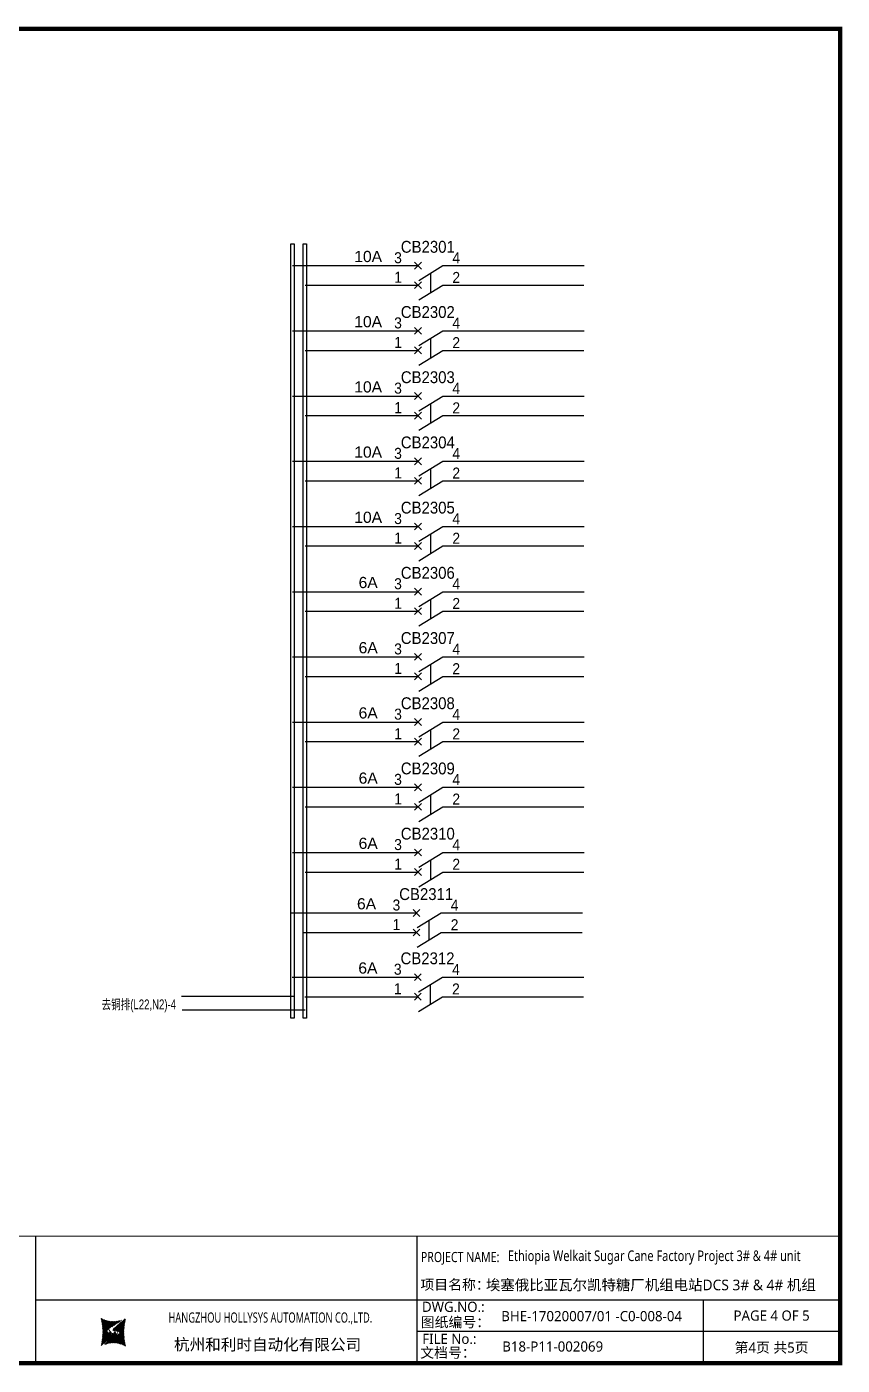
# Model space of a CAD drawing. Extents: x 81437 to 204847, y -54597 to -29444.
# Drawn here: x 108675 to 110601, y -45833 to -42672 of the extents above; entities that cross this region are included whole.
import ezdxf
from ezdxf.enums import TextEntityAlignment as Align
from ezdxf.lldxf.tags import DXFTag

# ---------------------------------------------------------------- set-up
doc = ezdxf.new("R2010")
doc.units = 0
doc.header["$LTSCALE"] = 100
doc.header["$MEASUREMENT"] = 0
for name, color, linetype in [('t', 1, 'Continuous'), ('标准图框及表格', 7, 'Continuous'), ('空气开关', 7, 'Continuous')]:
    doc.layers.add(name, color=color, linetype=linetype)
doc.styles.add('HZ', font='arial.ttf', dxfattribs={"width": 0.7})
doc.styles.get("Standard").update_dxf_attribs({"font": ''})
doc.styles.add('微软雅黑', font='')
doc.styles.get('Standard').set_extended_font_data('SimSun')
doc.styles.get('微软雅黑').set_extended_font_data('Microsoft YaHei')
tags = doc.linetypes.add('CENTER', pattern=[2, 1.25, -0.25, 0.25, -0.25]).pattern_tags.tags
tags[10:11] = [DXFTag(74, 4), DXFTag(75, 0), DXFTag(340, '0'), DXFTag(46, 1.0), DXFTag(50, 0.0), DXFTag(44, 0.0), DXFTag(45, 0.0)]
tags[8:9] = [DXFTag(74, 4), DXFTag(75, 0), DXFTag(340, '0'), DXFTag(46, 1.0), DXFTag(50, 0.0), DXFTag(44, 0.0), DXFTag(45, 0.0)]
tags[6:7] = [DXFTag(74, 4), DXFTag(75, 0), DXFTag(340, '0'), DXFTag(46, 1.0), DXFTag(50, 0.0), DXFTag(44, 0.0), DXFTag(45, 0.0)]
tags[4:5] = [DXFTag(74, 4), DXFTag(75, 0), DXFTag(340, '0'), DXFTag(46, 1.0), DXFTag(50, 0.0), DXFTag(44, 0.0), DXFTag(45, 0.0)]
pattern_1 = [(45, (-6.162819773475348, -58.86246267448996), (-0.736262898216564, 0.7362628982165641), [])]

# ---------------------------------------------------------------- blocks, each defined once
blk = doc.blocks.new('供电端子')
at = {"style": 'HZ', "width": 0.7}
blk.add_attdef('供电端子', (0, 0), '', height=17, dxfattribs=at)
blk = doc.blocks.new('图框')
at = {"layer": '标准图框及表格'}
h = blk.add_hatch(dxfattribs=at)
h.set_pattern_fill('ANSI31', color=5, scale=8.329863809039892, style=0)
h.set_pattern_definition(pattern_1)
edge = h.paths.add_edge_path()
edge.add_arc((2393.094436262916, -3057.016314091056), 55.18534773488954, 238.1092081981581, 291.6531626184834)
edge.add_line((2413.457117633552, -3108.307481089123), (2382.362679957259, -3129.105284474292))
edge.add_arc((2232.744557938924, -3137.191253253037), 135.3602868968974, 346.3915348661821, 374.2500326978034)
edge.add_line((2364.304773850054, -3169.039594784347), (2391.343418124445, -3146.7148906974))
edge.add_line((2385.17637942767, -3139.143911424919), (2389.981166822123, -3139.761302572286))
edge.add_spline(control_points=[(2391.307199095063, -3146.750097628447), (2392.196661605914, -3145.885543305817), (2393.808172678844, -3144.319160410171), (2393.706362376579, -3140.114756849009), (2391.263680388605, -3139.875266105763), (2389.959101290711, -3139.747359722689)], knot_values=[0, 0, 0, 0, 6.844331067525468, 12.40042740766005, 18.76924275352248, 18.76924275352248, 18.76924275352248, 18.76924275352248], weights=[1, 1, 1, 1, 1, 1], degree=3, periodic=0)
edge.add_spline(control_points=[(2382.352543285211, -3129.127895979397), (2381.626555155563, -3129.73152025812), (2380.315378592357, -3130.821700626719), (2379.381276507607, -3132.24510027398), (2378.964379386169, -3132.880374753903)], knot_values=[0, 0, 0, 0, 5.253673658024614, 9.488438564008057, 9.488438564008057, 9.488438564008057, 9.488438564008057], weights=[1, 1, 1, 1, 1], degree=3, periodic=0)
edge.add_spline(control_points=[(2380.109845815059, -3131.144179531064), (2379.558651433159, -3131.767985770505), (2378.469607692277, -3133.249177120419), (2378.75000888206, -3136.59141356358), (2381.696031569307, -3138.758015293683), (2384.022624161043, -3139.007997601494), (2385.15175362843, -3139.129317677358)], knot_values=[10.66597461496156, 10.66597461496156, 10.66597461496156, 10.66597461496156, 18.97770399508879, 28.89455822145742, 41.119553648298, 52.64692538081317, 52.64692538081317, 52.64692538081317, 52.64692538081317], weights=[1, 1, 1, 1, 1, 1, 1], degree=3, periodic=0)
h = blk.add_hatch(dxfattribs=at)
h.set_pattern_fill('ANSI31', color=3, scale=8.329863809039892, style=0)
h.set_pattern_definition(pattern_1)
edge = h.paths.add_edge_path()
edge.add_line((2396.306912351669, -3134.638821765021), (2401.543221691929, -3135.303048767099))
edge.add_spline(control_points=[(2394.881673431148, -3127.632408877759), (2393.992210920092, -3128.496963200258), (2392.380699847337, -3130.063346096064), (2392.482510149457, -3134.26774965708), (2394.925192137576, -3134.507240400384), (2396.229771235499, -3134.635146783385)], knot_values=[0, 0, 0, 0, 6.844331067526932, 12.40042740766158, 18.76924275352342, 18.76924275352342, 18.76924275352342, 18.76924275352342], weights=[1, 1, 1, 1, 1, 1], degree=3, periodic=0)
edge.add_line((2421.884098676157, -3105.342911721815), (2394.845454401773, -3127.667615808762))
edge.add_spline(control_points=[(2406.462349776273, -3142.781070641064), (2406.85282482484, -3142.285248106444), (2407.700959278394, -3140.915136680455), (2407.438863643569, -3137.791092942495), (2404.4928409567, -3135.624491212552), (2402.166248364556, -3135.374508904741), (2401.037118897577, -3135.253188828716)], knot_values=[12.65408913243743, 12.65408913243743, 12.65408913243743, 12.65408913243743, 18.97770399508879, 28.89455822145742, 41.119553648298, 52.64692538081317, 52.64692538081317, 52.64692538081317, 52.64692538081317], weights=[1, 1, 1, 1, 1, 1, 1], degree=3, periodic=0)
edge.add_line((2405.463463917236, -3143.838156073773), (2406.618423075823, -3142.594514654259))
edge.add_line((2403.858524028219, -3145.261600863971), (2405.463463917236, -3143.838156073904))
edge.add_line((2372.73175489228, -3166.075025417009), (2403.826192568573, -3145.277222031841))
edge.add_arc((2393.094436262916, -3217.366192415033), 55.18534773488965, 58.10920819815809, 111.6531626184834)
edge.add_arc((2553.444314586908, -3137.191253253037), 135.360286896897, 166.3915348661823, 194.2500326978024)
at = {"color": 7}
for p, q in [((2209.47921527367, -2910.443887418679), (2209.47921527367, -3210.443887418679)), ((3109.47921527367, -2910.443887418679), (3109.47921527367, -3210.443887418679)), ((2209.47921527367, -3060.443887418679), (3109.47921527367, -3060.443887418679)), ((3109.47921527367, -3060.443887418679), (4109.47921527367, -3060.443887418679)), ((3785.62275226965, -3060.443887418679), (3785.62275226965, -3210.443887418679)), ((4109.47921527367, -3135.443887418679), (3109.47921527367, -3135.443887418679))]:
    blk.add_line(p, q, dxfattribs=at)
at = {"color": 7, "const_width": 3}
blk.add_lwpolyline([(4109.47921527367, -2910.443887418679), (-6.162819773475348, -2910.443887418679)], dxfattribs=at)
at = {"layer": 't', "color": 7, "const_width": 9.61519705431492}
blk.add_lwpolyline([(4109.47921527367, -3210.443887418679), (4109.47921527367, -58.86246267448996), (-6.162819773475348, -58.86246267448996), (-6.162819773475348, -3210.443887418679)], close=True, dxfattribs=at)
at = {"color": 7, "linetype": 'CENTER', "style": '微软雅黑'}
for s, height, p in [('项目名称：', 24, (3118.237888517288, -3036.94681899895)), ('图纸编号：', 24, (3119.058468482224, -3125.527001057468)), ('杭州和利时自动化有限公司', 27, (2536.38633266712, -3179.976961063531)), ('文档号：', 24, (3117.869572934458, -3197.591179766443))]:
    blk.add_text(s, height=height, dxfattribs=at).set_placement(p)
at = {"color": 7, "style": '微软雅黑', "flags": 8}
for tag, p, height in [('DWG.NAME:', (1375.473639447489, -2969.2419877869), 25), ('DWG.NO.:', (3122.023352488108, -3089.264933317976), 24), ('图纸编号', (3309.199899152482, -3111.267140832559), 24), ('FILENO.:', (3122.509725826509, -3164.966587124836), 24), ('文档号', (3311.563545755656, -3182.994948628203), 24)]:
    blk.add_attdef(tag, p, '', height=height, dxfattribs=at)
at = {"color": 7, "style": '微软雅黑', "width": 0.8, "flags": 8}
for tag, p, height in [('PROJECTNAME:', (3119.317365890063, -2971.670387076527), 24), ('PROJECT_NAME', (3324.743137664682, -2969.191656158461), 25)]:
    blk.add_attdef(tag, p, '', height=height, dxfattribs=at)
at = {"color": 7, "style": '微软雅黑', "flags": 8}
for tag, height, width, p in [('RENLIU', 24, 0.7, (692.0254873090671, -3009.243060483925)), ('SHUFENWANG', 24, 0.7, (879.6254712981536, -3009.243060483925)), ('FANGHOU', 24, 0.7, (1063.567935676903, -3009.243060483925)), ('DANDANLI', 24, 0.7, (1243.852880445316, -3009.243060483925)), ('#10STATIONONTROLCABINETCOVER', 30, 0.6, (1771.737284051596, -3076.044837234568)), ('HANGZHOUHOLLYSYSAUTOMATIONCO.,LTD.', 24, 0.7, (2763.919484516009, -3104.577265918681))]:
    blk.add_attdef(tag, text='', height=height, dxfattribs=dict(at, width=width)).set_placement(p, align=Align.MIDDLE)
for tag, p in [('图纸名称:', (1371.649552043295, -3024.785799731683)), ('项目名称', (3272.897224152879, -3045.626842364768))]:
    blk.add_attdef(tag, text='', height=25, dxfattribs=at).set_placement(p, align=Align.BOTTOM_LEFT)
at = {"color": 7, "flags": 8}
blk.add_attdef('A', text='', height=23, dxfattribs=at).set_placement((53.73638948711596, -3033.744016823508), align=Align.MIDDLE)
at = {"color": 7, "style": '微软雅黑', "flags": 8}
for tag, height, p in [('设计时间', 23, (207.7030023673433, -3033.744016823508)), ('刘仁', 23, (692.0254873090671, -3061.050838701933)), ('王姝芬', 23, (879.6254712981536, -3061.050838701933)), ('侯方', 23, (1063.567935676903, -3061.050838701933)), ('李丹丹', 23, (1243.852880445316, -3061.050838701933)), ('PAGEXOFX', 24, (3947.55098377166, -3097.943887418679)), ('REV.', 24, (53.21983990701119, -3121.911417548025)), ('DATE', 24, (202.7449719716897, -3121.911417548025)), ('DESCRIPTION', 24, (445.5564698352027, -3121.911417548025)), ('PREPARED', 24, (692.0254873090671, -3121.911417548025)), ('CHECKED', 24, (879.625471298139, -3121.911417548025)), ('SIGNED', 24, (1063.567935676889, -3121.911417548025)), ('APPROVED', 24, (1243.852880445316, -3121.911417548025)), ('图纸名称', 30, (1771.737284051596, -3153.557526718527)), ('第几页共几页', 24, (3947.55098377166, -3172.943887418679))]:
    blk.add_attdef(tag, text='', height=height, dxfattribs=at).set_placement(p, align=Align.MIDDLE)
at = {"layer": '标准图框及表格', "color": 5, "style": 'HZ'}
for s, p in [('pgqh', (2367.722055843864, -3118.539690870716)), ('hollilas', (2367.889081852576, -3144.830947292762))]:
    blk.add_text(s, height=5.205656721233694, dxfattribs=at).set_placement(p)
at = {"layer": '标准图框及表格', "color": 3, "style": 'HZ'}
for s, height, p in [('auto', 8.676094535389492, (2394.744307490306, -3133.062499086471)), ('hollysys', 4.338047267694746, (2396.375285240625, -3158.593924068552))]:
    blk.add_text(s, height=height, dxfattribs=at).set_placement(p)

msp = doc.modelspace()

# ---------------------------------------------------------------- linework, layer by layer
at = {"color": 43}
for p, q in [((109302.4551235972, -43235.82657951512), (109599.1197372265, -43235.82657951512)), ((109657.6734685376, -43235.82657951512), (109991.3689306839, -43235.82657951512)), ((109302.4551235972, -43389.82657951512), (109599.1197372265, -43389.82657951512)), ((109657.6734685376, -43389.82657951512), (109991.3689306839, -43389.82657951512)), ((109302.4551235972, -43543.82657951512), (109599.1197372265, -43543.82657951512)), ((109657.6734685376, -43543.82657951512), (109991.3689306839, -43543.82657951512)), ((109302.4551235972, -43697.82657951512), (109599.1197372265, -43697.82657951512)), ((109657.6734685376, -43697.82657951512), (109991.3689306839, -43697.82657951512)), ((109302.4551235972, -43851.82657951512), (109599.1197372265, -43851.82657951512)), ((109657.6734685376, -43851.82657951512), (109991.3689306839, -43851.82657951512)), ((109302.4551235972, -44005.82657951512), (109599.1197372265, -44005.82657951512)), ((109657.6734685376, -44005.82657951512), (109991.3689306839, -44005.82657951512)), ((109302.4551235972, -44159.82657951512), (109599.1197372265, -44159.82657951512)), ((109657.6734685376, -44159.82657951512), (109991.3689306839, -44159.82657951512)), ((109302.4551235972, -44313.82657951512), (109599.1197372265, -44313.82657951512)), ((109657.6734685376, -44313.82657951512), (109991.3689306839, -44313.82657951512)), ((109302.4551235972, -44467.82657951512), (109599.1197372265, -44467.82657951512)), ((109657.6734685376, -44467.82657951512), (109991.3689306839, -44467.82657951512)), ((109302.4551235972, -44621.82657951512), (109599.1197372265, -44621.82657951512)), ((109657.6734685376, -44621.82657951512), (109991.3689306839, -44621.82657951512)), ((109298.6051235973, -44764.59600123267), (109595.2697372265, -44764.59600123267)), ((109653.8234685377, -44764.59600123267), (109987.5189306839, -44764.59600123267)), ((109301.7746205331, -44916.28936906326), (109598.4392341623, -44916.28936906326)), ((109656.9929654735, -44916.28936906326), (109990.6884276197, -44916.28936906326)), ((109040.2619371896, -44960.81125135205), (109306.7705763736, -44960.81125135205))]:
    msp.add_line(p, q, dxfattribs=at)
at = {"color": 6}
for p, q in [((109607.2116160738, -43243.91845836246), (109591.0278583791, -43227.73470066779)), ((109591.0278583791, -43243.91845836246), (109607.2116160738, -43227.73470066779)), ((109601.2017936015, -43270.61456569275), (109657.6734685376, -43235.82657951512)), ((109591.0278583791, -43290.03009379396), (109607.2116160738, -43273.84633609929)), ((109607.2116160738, -43290.03009379396), (109591.0278583791, -43273.84633609929)), ((109601.2017936015, -43316.72620112426), (109657.6734685376, -43281.93821494663)), ((109607.2116160738, -43397.91845836246), (109591.0278583791, -43381.73470066779)), ((109591.0278583791, -43397.91845836246), (109607.2116160738, -43381.73470066779)), ((109601.2017936015, -43424.61456569275), (109657.6734685376, -43389.82657951512)), ((109607.2116160738, -43444.03009379396), (109591.0278583791, -43427.84633609929)), ((109591.0278583791, -43444.03009379396), (109607.2116160738, -43427.84633609929)), ((109601.2017936015, -43470.72620112426), (109657.6734685376, -43435.93821494663)), ((109591.0278583791, -43551.91845836246), (109607.2116160738, -43535.73470066779)), ((109607.2116160738, -43551.91845836246), (109591.0278583791, -43535.73470066779)), ((109601.2017936015, -43578.61456569275), (109657.6734685376, -43543.82657951512)), ((109591.0278583791, -43598.03009379396), (109607.2116160738, -43581.84633609929)), ((109607.2116160738, -43598.03009379396), (109591.0278583791, -43581.84633609929)), ((109601.2017936015, -43624.72620112426), (109657.6734685376, -43589.93821494663)), ((109607.2116160738, -43705.91845836246), (109591.0278583791, -43689.73470066779)), ((109591.0278583791, -43705.91845836246), (109607.2116160738, -43689.73470066779)), ((109601.2017936015, -43732.61456569275), (109657.6734685376, -43697.82657951512)), ((109607.2116160738, -43752.03009379396), (109591.0278583791, -43735.84633609929)), ((109591.0278583791, -43752.03009379396), (109607.2116160738, -43735.84633609929)), ((109601.2017936015, -43778.72620112426), (109657.6734685376, -43743.93821494663)), ((109591.0278583791, -43859.91845836246), (109607.2116160738, -43843.73470066779)), ((109607.2116160738, -43859.91845836246), (109591.0278583791, -43843.73470066779)), ((109601.2017936015, -43886.61456569275), (109657.6734685376, -43851.82657951512)), ((109591.0278583791, -43906.03009379396), (109607.2116160738, -43889.84633609929)), ((109607.2116160738, -43906.03009379396), (109591.0278583791, -43889.84633609929)), ((109601.2017936015, -43932.72620112426), (109657.6734685376, -43897.93821494663)), ((109607.2116160738, -44013.91845836246), (109591.0278583791, -43997.73470066779)), ((109591.0278583791, -44013.91845836246), (109607.2116160738, -43997.73470066779)), ((109601.2017936015, -44040.61456569275), (109657.6734685376, -44005.82657951512)), ((109607.2116160738, -44060.03009379396), (109591.0278583791, -44043.84633609929)), ((109591.0278583791, -44060.03009379396), (109607.2116160738, -44043.84633609929)), ((109601.2017936015, -44086.72620112426), (109657.6734685376, -44051.93821494663)), ((109607.2116160738, -44167.91845836246), (109591.0278583791, -44151.73470066779)), ((109591.0278583791, -44167.91845836246), (109607.2116160738, -44151.73470066779)), ((109601.2017936015, -44194.61456569275), (109657.6734685376, -44159.82657951512)), ((109607.2116160738, -44214.03009379396), (109591.0278583791, -44197.84633609929)), ((109591.0278583791, -44214.03009379396), (109607.2116160738, -44197.84633609929)), ((109601.2017936015, -44240.72620112426), (109657.6734685376, -44205.93821494663)), ((109591.0278583791, -44321.91845836246), (109607.2116160738, -44305.73470066779)), ((109607.2116160738, -44321.91845836246), (109591.0278583791, -44305.73470066779)), ((109601.2017936015, -44348.61456569275), (109657.6734685376, -44313.82657951512)), ((109591.0278583791, -44368.03009379396), (109607.2116160738, -44351.84633609929)), ((109607.2116160738, -44368.03009379396), (109591.0278583791, -44351.84633609929)), ((109601.2017936015, -44394.72620112426), (109657.6734685376, -44359.93821494663)), ((109607.2116160738, -44475.91845836246), (109591.0278583791, -44459.73470066779)), ((109591.0278583791, -44475.91845836246), (109607.2116160738, -44459.73470066779)), ((109601.2017936015, -44502.61456569275), (109657.6734685376, -44467.82657951512)), ((109607.2116160738, -44522.03009379396), (109591.0278583791, -44505.84633609929)), ((109591.0278583791, -44522.03009379396), (109607.2116160738, -44505.84633609929)), ((109601.2017936015, -44548.72620112426), (109657.6734685376, -44513.93821494663)), ((109607.2116160738, -44629.91845836246), (109591.0278583791, -44613.73470066779)), ((109591.0278583791, -44629.91845836246), (109607.2116160738, -44613.73470066779)), ((109601.2017936015, -44656.61456569275), (109657.6734685376, -44621.82657951512)), ((109607.2116160738, -44676.03009379396), (109591.0278583791, -44659.84633609929)), ((109591.0278583791, -44676.03009379396), (109607.2116160738, -44659.84633609929)), ((109601.2017936015, -44702.72620112426), (109657.6734685376, -44667.93821494663)), ((109603.3616160738, -44772.68788008), (109587.1778583792, -44756.50412238533)), ((109587.1778583792, -44772.68788008), (109603.3616160738, -44756.50412238533)), ((109597.3517936015, -44799.3839874103), (109653.8234685377, -44764.59600123267)), ((109603.3616160738, -44818.79951551151), (109587.1778583792, -44802.61575781683)), ((109587.1778583792, -44818.79951551151), (109603.3616160738, -44802.61575781683)), ((109597.3517936015, -44845.4956228418), (109653.8234685377, -44810.70763666417)), ((109606.5311130096, -44924.3812479106), (109590.347355315, -44908.19749021593)), ((109590.347355315, -44924.3812479106), (109606.5311130096, -44908.19749021593)), ((109600.5212905373, -44951.07735524089), (109656.9929654735, -44916.28936906326)), ((109606.5311130096, -44970.4928833421), (109590.347355315, -44954.30912564743)), ((109590.347355315, -44970.4928833421), (109606.5311130096, -44954.30912564743)), ((109600.5212905373, -44997.1889906724), (109656.9929654735, -44962.40100449476))]:
    msp.add_line(p, q, dxfattribs=at)
at = {"color": 5}
for p, q in [((109332.1551235973, -43281.93821494663), (109599.1197372265, -43281.93821494663)), ((109657.6734685376, -43281.93821494663), (109990.7792810187, -43281.93821494663)), ((109332.1551235973, -43435.93821494663), (109599.1197372265, -43435.93821494663)), ((109657.6734685376, -43435.93821494663), (109990.7792810187, -43435.93821494663)), ((109332.1551235973, -43589.93821494663), (109599.1197372265, -43589.93821494663)), ((109657.6734685376, -43589.93821494663), (109990.7792810187, -43589.93821494663)), ((109332.1551235973, -43743.93821494663), (109599.1197372265, -43743.93821494663)), ((109657.6734685376, -43743.93821494663), (109990.7792810187, -43743.93821494663)), ((109332.1551235973, -43897.93821494663), (109599.1197372265, -43897.93821494663)), ((109657.6734685376, -43897.93821494663), (109990.7792810187, -43897.93821494663)), ((109332.1551235973, -44051.93821494663), (109599.1197372265, -44051.93821494663)), ((109657.6734685376, -44051.93821494663), (109990.7792810187, -44051.93821494663)), ((109332.1551235973, -44205.93821494663), (109599.1197372265, -44205.93821494663)), ((109657.6734685376, -44205.93821494663), (109990.7792810187, -44205.93821494663)), ((109332.1551235973, -44359.93821494663), (109599.1197372265, -44359.93821494663)), ((109657.6734685376, -44359.93821494663), (109990.7792810187, -44359.93821494663)), ((109332.1551235973, -44513.93821494663), (109599.1197372265, -44513.93821494663)), ((109657.6734685376, -44513.93821494663), (109990.7792810187, -44513.93821494663)), ((109332.1551235973, -44667.93821494663), (109599.1197372265, -44667.93821494663)), ((109657.6734685376, -44667.93821494663), (109990.7792810187, -44667.93821494663)), ((109328.3051235973, -44810.70763666417), (109595.2697372265, -44810.70763666417)), ((109653.8234685377, -44810.70763666417), (109986.9292810187, -44810.70763666417)), ((109331.4746205331, -44962.40100449476), (109598.4392341623, -44962.40100449476)), ((109656.9929654735, -44962.40100449476), (109990.0987779545, -44962.40100449476)), ((109041.7254714314, -44993.24352442083), (109332.3234030139, -44993.24352442083))]:
    msp.add_line(p, q, dxfattribs=at)
at = {"color": 43}
msp.add_lwpolyline([(109306.4424099209, -43184.12657951514), (109306.4424099209, -45012.9545569492), (109298.6051235973, -45012.9545569492), (109298.6051235973, -43184.12657951514)], close=True, dxfattribs=at)
at = {"color": 5}
msp.add_lwpolyline([(109335.5924099209, -43184.12657951514), (109335.5924099209, -45012.9545569492), (109327.7551235972, -45012.9545569492), (109327.7551235972, -43184.12657951514)], close=True, dxfattribs=at)
at = {"layer": '空气开关', "color": 6}
for p, q in [((109629.4376310696, -43299.33220803543), (109629.4376310696, -43253.22057260395)), ((109629.4376310696, -43453.33220803543), (109629.4376310696, -43407.22057260395)), ((109629.4376310696, -43607.33220803543), (109629.4376310696, -43561.22057260395)), ((109629.4376310696, -43761.33220803543), (109629.4376310696, -43715.22057260395)), ((109629.4376310696, -43915.33220803543), (109629.4376310696, -43869.22057260395)), ((109629.4376310696, -44069.33220803543), (109629.4376310696, -44023.22057260395)), ((109629.4376310696, -44223.33220803543), (109629.4376310696, -44177.22057260395)), ((109629.4376310696, -44377.33220803543), (109629.4376310696, -44331.22057260395)), ((109629.4376310696, -44531.33220803543), (109629.4376310696, -44485.22057260395)), ((109629.4376310696, -44685.33220803543), (109629.4376310696, -44639.22057260395)), ((109625.5876310696, -44828.10162975297), (109625.5876310696, -44781.9899943215)), ((109628.7571280054, -44979.79499758357), (109628.7571280054, -44933.68336215209))]:
    msp.add_line(p, q, dxfattribs=at)

# ---------------------------------------------------------------- block references
at = {"color": 1}
ref = msp.add_blockref('图框', (106486.4116060633, -42617.58369194617), dxfattribs=at)
ref.add_attrib('PROJECTNAME:', 'PROJECT NAME:', (109605.7289719533, -45589.2540790227), dxfattribs={"color": 7, "height": 24, "style": '微软雅黑', "width": 0.8000000000000002})
ref.add_attrib('FILENO.:', 'FILE No.:', (109608.9213318898, -45782.55027907101), dxfattribs={"color": 7, "height": 24, "style": '微软雅黑'})
ref.add_attrib('DWG.NO.:', 'DWG.NO.:', (109608.4349585514, -45706.84862526415), dxfattribs={"color": 7, "height": 24, "style": '微软雅黑'})
ref.add_attrib('PAGEXOFX', 'PAGE 4 OF 5', dxfattribs={"color": 7, "height": 24, "style": '微软雅黑', "flags": 8}).set_placement((110433.9625898349, -45715.52757936485), align=Align.MIDDLE)
ref.add_attrib('PROJECT_NAME', 'Ethiopia Welkait Sugar Cane Factory Project 3# & 4# unit', (109811.1547437279, -45586.77534810463), dxfattribs={"color": 7, "height": 25, "style": '微软雅黑', "width": 0.8})
ref.add_attrib('项目名称', '埃塞俄比亚瓦尔凯特糖厂机组电站DCS 3# & 4# 机组', dxfattribs={"color": 7, "height": 25, "style": '微软雅黑'}).set_placement((109759.3088302161, -45663.21053431094), align=Align.BOTTOM_LEFT)
ref.add_attrib('HANGZHOUHOLLYSYSAUTOMATIONCO.,LTD.', 'HANGZHOU HOLLYSYS AUTOMATION CO.,LTD.', dxfattribs={"color": 7, "height": 24, "style": '微软雅黑', "width": 0.6999999999999998}).set_placement((109250.3310905793, -45722.16095786486), align=Align.MIDDLE)
ref.add_attrib('文档号', 'B18-P11-002069', (109797.9751518189, -45800.57864057438), dxfattribs={"color": 7, "height": 24, "style": '微软雅黑', "flags": 8})
ref.add_attrib('图纸编号', 'BHE-17020007/01 -C0-008-04', (109795.6115052157, -45728.85083277873), dxfattribs={"color": 7, "height": 24, "style": '微软雅黑', "flags": 8})
ref.add_attrib('第几页共几页', '第4页 共5页', dxfattribs={"color": 7, "height": 24, "style": '微软雅黑', "flags": 8}).set_placement((110433.9625898349, -45790.52757936485), align=Align.MIDDLE)
ref = msp.add_blockref('供电端子', (109622.1076824495, -43205.35842294429), dxfattribs=dict(xscale=0.9349999999976717, yscale=0.9349999999976717))
ref.add_attrib('供电端子', 'CB2301', dxfattribs={"height": 28.05, "style": 'HZ', "width": 0.9}).set_placement((109622.1076824495, -43205.35842294429), align=Align.CENTER)
ref = msp.add_blockref('供电端子', (109481.3076824495, -43227.35842294429), dxfattribs=dict(xscale=0.9349999999976717, yscale=0.9349999999976717))
ref.add_attrib('供电端子', '10A', dxfattribs={"height": 26.4, "style": 'HZ'}).set_placement((109481.3076824495, -43227.35842294429), align=Align.CENTER)
ref = msp.add_blockref('供电端子', (109622.1076824495, -43359.35842294429), dxfattribs=dict(xscale=0.9349999999976717, yscale=0.9349999999976717))
ref.add_attrib('供电端子', 'CB2302', dxfattribs={"height": 28.05, "style": 'HZ', "width": 0.9}).set_placement((109622.1076824495, -43359.35842294429), align=Align.CENTER)
ref = msp.add_blockref('供电端子', (109481.3076824495, -43381.35842294429), dxfattribs=dict(xscale=0.9349999999976717, yscale=0.9349999999976717))
ref.add_attrib('供电端子', '10A', dxfattribs={"height": 26.4, "style": 'HZ'}).set_placement((109481.3076824495, -43381.35842294429), align=Align.CENTER)
ref = msp.add_blockref('供电端子', (109622.1076824495, -43513.35842294429), dxfattribs=dict(xscale=0.9349999999976717, yscale=0.9349999999976717))
ref.add_attrib('供电端子', 'CB2303', dxfattribs={"height": 28.05, "style": 'HZ', "width": 0.9}).set_placement((109622.1076824495, -43513.35842294429), align=Align.CENTER)
ref = msp.add_blockref('供电端子', (109481.3076824495, -43535.35842294429), dxfattribs=dict(xscale=0.9349999999976717, yscale=0.9349999999976717))
ref.add_attrib('供电端子', '10A', dxfattribs={"height": 26.4, "style": 'HZ'}).set_placement((109481.3076824495, -43535.35842294429), align=Align.CENTER)
ref = msp.add_blockref('供电端子', (109622.1076824495, -43667.35842294429), dxfattribs=dict(xscale=0.9349999999976717, yscale=0.9349999999976717))
ref.add_attrib('供电端子', 'CB2304', dxfattribs={"height": 28.05, "style": 'HZ', "width": 0.9}).set_placement((109622.1076824495, -43667.35842294429), align=Align.CENTER)
ref = msp.add_blockref('供电端子', (109481.3076824495, -43689.35842294429), dxfattribs=dict(xscale=0.9349999999976717, yscale=0.9349999999976717))
ref.add_attrib('供电端子', '10A', dxfattribs={"height": 26.4, "style": 'HZ'}).set_placement((109481.3076824495, -43689.35842294429), align=Align.CENTER)
ref = msp.add_blockref('供电端子', (109622.1076824495, -43821.35842294429), dxfattribs=dict(xscale=0.9349999999976717, yscale=0.9349999999976717))
ref.add_attrib('供电端子', 'CB2305', dxfattribs={"height": 28.05, "style": 'HZ', "width": 0.9}).set_placement((109622.1076824495, -43821.35842294429), align=Align.CENTER)
ref = msp.add_blockref('供电端子', (109481.3076824495, -43843.35842294429), dxfattribs=dict(xscale=0.9349999999976717, yscale=0.9349999999976717))
ref.add_attrib('供电端子', '10A', dxfattribs={"height": 26.4, "style": 'HZ'}).set_placement((109481.3076824495, -43843.35842294429), align=Align.CENTER)
ref = msp.add_blockref('供电端子', (109481.3076824495, -43997.35842294429), dxfattribs=dict(xscale=0.9349999999976717, yscale=0.9349999999976717))
ref.add_attrib('供电端子', '6A', dxfattribs={"height": 26.4, "style": 'HZ'}).set_placement((109481.3076824495, -43997.35842294429), align=Align.CENTER)
ref = msp.add_blockref('供电端子', (109622.1076824495, -43975.35842294429), dxfattribs=dict(xscale=0.9349999999976717, yscale=0.9349999999976717))
ref.add_attrib('供电端子', 'CB2306', dxfattribs={"height": 28.05, "style": 'HZ', "width": 0.9}).set_placement((109622.1076824495, -43975.35842294429), align=Align.CENTER)
ref = msp.add_blockref('供电端子', (109481.3076824495, -44151.35842294429), dxfattribs=dict(xscale=0.9349999999976717, yscale=0.9349999999976717))
ref.add_attrib('供电端子', '6A', dxfattribs={"height": 26.4, "style": 'HZ'}).set_placement((109481.3076824495, -44151.35842294429), align=Align.CENTER)
ref = msp.add_blockref('供电端子', (109622.1076824495, -44129.35842294429), dxfattribs=dict(xscale=0.9349999999976717, yscale=0.9349999999976717))
ref.add_attrib('供电端子', 'CB2307', dxfattribs={"height": 28.05, "style": 'HZ', "width": 0.9}).set_placement((109622.1076824495, -44129.35842294429), align=Align.CENTER)
ref = msp.add_blockref('供电端子', (109622.1076824495, -44283.35842294429), dxfattribs=dict(xscale=0.9349999999976717, yscale=0.9349999999976717))
ref.add_attrib('供电端子', 'CB2308', dxfattribs={"height": 28.05, "style": 'HZ', "width": 0.9}).set_placement((109622.1076824495, -44283.35842294429), align=Align.CENTER)
ref = msp.add_blockref('供电端子', (109481.3076824495, -44305.35842294429), dxfattribs=dict(xscale=0.9349999999976717, yscale=0.9349999999976717))
ref.add_attrib('供电端子', '6A', dxfattribs={"height": 26.4, "style": 'HZ'}).set_placement((109481.3076824495, -44305.35842294429), align=Align.CENTER)
ref = msp.add_blockref('供电端子', (109622.1076824495, -44437.35842294429), dxfattribs=dict(xscale=0.9349999999976717, yscale=0.9349999999976717))
ref.add_attrib('供电端子', 'CB2309', dxfattribs={"height": 28.05, "style": 'HZ', "width": 0.9}).set_placement((109622.1076824495, -44437.35842294429), align=Align.CENTER)
ref = msp.add_blockref('供电端子', (109481.3076824495, -44459.35842294429), dxfattribs=dict(xscale=0.9349999999976717, yscale=0.9349999999976717))
ref.add_attrib('供电端子', '6A', dxfattribs={"height": 26.4, "style": 'HZ'}).set_placement((109481.3076824495, -44459.35842294429), align=Align.CENTER)
ref = msp.add_blockref('供电端子', (109622.1076824495, -44591.35842294429), dxfattribs=dict(xscale=0.9349999999976717, yscale=0.9349999999976717))
ref.add_attrib('供电端子', 'CB2310', dxfattribs={"height": 28.05, "style": 'HZ', "width": 0.9}).set_placement((109622.1076824495, -44591.35842294429), align=Align.CENTER)
ref = msp.add_blockref('供电端子', (109481.3076824495, -44613.35842294429), dxfattribs=dict(xscale=0.9349999999976717, yscale=0.9349999999976717))
ref.add_attrib('供电端子', '6A', dxfattribs={"height": 26.4, "style": 'HZ'}).set_placement((109481.3076824495, -44613.35842294429), align=Align.CENTER)
ref = msp.add_blockref('供电端子', (109477.4576824495, -44756.12784466184), dxfattribs=dict(xscale=0.9349999999976717, yscale=0.9349999999976717))
ref.add_attrib('供电端子', '6A', dxfattribs={"height": 26.4, "style": 'HZ'}).set_placement((109477.4576824495, -44756.12784466184), align=Align.CENTER)
ref = msp.add_blockref('供电端子', (109618.2576824495, -44734.12784466184), dxfattribs=dict(xscale=0.9349999999976717, yscale=0.9349999999976717))
ref.add_attrib('供电端子', 'CB2311', dxfattribs={"height": 28.05, "style": 'HZ', "width": 0.9}).set_placement((109618.2576824495, -44734.12784466184), align=Align.CENTER)
ref = msp.add_blockref('供电端子', (109621.4271793853, -44885.82121249243), dxfattribs=dict(xscale=0.9349999999976717, yscale=0.9349999999976717))
ref.add_attrib('供电端子', 'CB2312', dxfattribs={"height": 28.05, "style": 'HZ', "width": 0.9}).set_placement((109621.4271793853, -44885.82121249243), align=Align.CENTER)
ref = msp.add_blockref('供电端子', (109480.6271793853, -44907.82121249243), dxfattribs=dict(xscale=0.9349999999976717, yscale=0.9349999999976717))
ref.add_attrib('供电端子', '6A', dxfattribs={"height": 26.4, "style": 'HZ'}).set_placement((109480.6271793853, -44907.82121249243), align=Align.CENTER)

# ---------------------------------------------------------------- texts
at = {"style": 'HZ', "width": 0.7}
msp.add_text('去铜排(L22,N2)-4', height=23.1, dxfattribs=at).set_placement((108851.6697253278, -44992.06646844876))
at = {"layer": '空气开关', "style": 'HZ', "width": 0.9}
for s, p in [('3', (109542.7099690485, -43230.13161719291)), ('4', (109680.1224686309, -43230.58978162584)), ('1', (109542.7099690485, -43276.24325262441)), ('2', (109680.1224686309, -43276.70141705734)), ('3', (109542.7099690485, -43384.13161719291)), ('4', (109680.1224686309, -43384.58978162584)), ('1', (109542.7099690485, -43430.24325262441)), ('2', (109680.1224686309, -43430.70141705734)), ('3', (109542.7099690485, -43538.13161719291)), ('4', (109680.1224686309, -43538.58978162584)), ('1', (109542.7099690485, -43584.24325262441)), ('2', (109680.1224686309, -43584.70141705734)), ('3', (109542.7099690485, -43692.13161719291)), ('4', (109680.1224686309, -43692.58978162584)), ('1', (109542.7099690485, -43738.24325262441)), ('2', (109680.1224686309, -43738.70141705734)), ('3', (109542.7099690485, -43846.13161719291)), ('4', (109680.1224686309, -43846.58978162584)), ('1', (109542.7099690485, -43892.24325262441)), ('2', (109680.1224686309, -43892.70141705734)), ('3', (109542.7099690485, -44000.13161719291)), ('4', (109680.1224686309, -44000.58978162584)), ('1', (109542.7099690485, -44046.24325262441)), ('2', (109680.1224686309, -44046.70141705734)), ('3', (109542.7099690485, -44154.13161719294)), ('4', (109680.1224686309, -44154.58978162584)), ('1', (109542.7099690485, -44200.24325262441)), ('2', (109680.1224686309, -44200.70141705734)), ('3', (109542.7099690485, -44308.13161719294)), ('4', (109680.1224686309, -44308.58978162584)), ('1', (109542.7099690485, -44354.24325262441)), ('2', (109680.1224686309, -44354.70141705734)), ('3', (109542.7099690485, -44462.13161719294)), ('4', (109680.1224686309, -44462.58978162584)), ('1', (109542.7099690485, -44508.24325262441)), ('2', (109680.1224686309, -44508.70141705734)), ('3', (109542.7099690485, -44616.13161719294)), ('4', (109680.1224686309, -44616.58978162584)), ('1', (109542.7099690485, -44662.24325262441)), ('2', (109680.1224686309, -44662.70141705734)), ('3', (109538.8599690485, -44758.90103891048)), ('4', (109676.2724686309, -44759.35920334338)), ('1', (109538.8599690485, -44805.01267434195)), ('2', (109676.2724686309, -44805.47083877488)), ('3', (109542.0294659843, -44910.59440674107)), ('4', (109679.4419655667, -44911.05257117398)), ('1', (109542.0294659843, -44956.70604217255)), ('2', (109679.4419655667, -44957.16420660548))]:
    msp.add_text(s, height=26.00961058081033, dxfattribs=at).set_placement(p)

doc.saveas('drawing.dxf')
